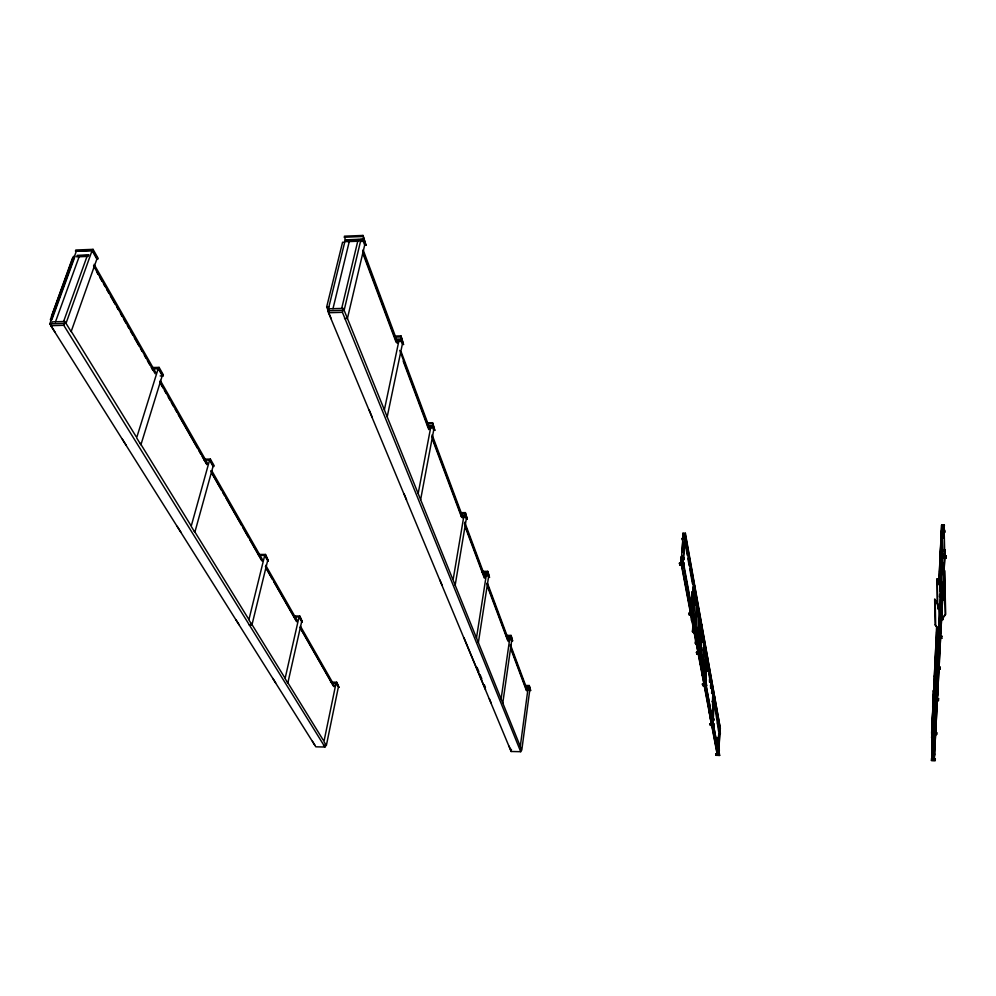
<?xml version="1.0" encoding="UTF-8"?>
<svg xmlns="http://www.w3.org/2000/svg" width="996" height="996" viewBox="0 0 996 996"><rect width="100%" height="100%" fill="white"/><g stroke="black" fill="none" stroke-linecap="round" stroke-linejoin="round"><path stroke-width="1.49" d="M932.144 729.246L932.493 740.04L932.107 739.542M932.48 755.964L932.928 720.805M932.605 753.312L932.841 714.929M932.891 746.116L932.978 711.953M933.003 747.112L933.264 711.256M933.277 746.116L933.364 712.003M933.426 744.784L933.65 711.269M933.7 739.194L933.75 719.784M934.011 730.678L934.011 728.051M933.8 719.224L933.825 714.904M933.688 717.805L933.787 723.756M933.738 709.202L933.899 711.194M933.638 744.722L933.177 739.057M937.771 658.58L936.713 632.261L937.734 657.049M937.348 658.58L936.713 632.261M937.971 646.192L937.547 628.986L937.659 652.417L937.087 629.099M938.718 639.88L938.444 628.837M936.066 602.456L936.115 601.36L936.128 602.256M935.095 690.353L933.451 690.328L932.779 706.6L934.385 706.637L934.646 718.888M936.713 627.106L931.658 732.284L932.219 757.122L933.489 731.823L932.978 707.509L931.77 732.67C943.623 734.488 930.961 730.155 932.742 734.401L936.638 734.475L936.713 732.732M938.942 580.705L941.618 525.017L944.308 525.017L944.333 526L941.643 526.013L938.817 584.752M931.683 733.156L932.916 708.181M933.015 705.33L936.738 628.04M931.696 736.256L931.671 737.936L931.646 737.239M934.734 689.942L934.522 695.034L933.7 695.021L934.273 682.385L935.107 682.397L935.381 696.802L934.547 696.789L934.273 682.385M940.722 601.347L939.801 566.238L941.394 533.171L942.154 533.171M941.606 532.424L941.656 530.158L944.731 530.146L944.669 532.412L941.606 532.424L941.581 531.652M932.418 723.557L932.729 752.055L932.343 751.557M933.264 705.654L933.302 704.994M936.178 667.843L935.169 667.83L934.958 672.337L935.954 672.35M936.887 652.392L935.854 652.38L935.63 657.186L936.103 679.571L937.124 679.583M936.489 639.071L936.526 638.312L937.124 668.416L938.929 668.441L938.73 656.874M941.008 561.694L940.261 561.682L940 567.035L940.747 567.035M941.245 556.577L941.345 538.761L940.448 576.248M935.269 668.266L935.605 661.257M940.398 608.992L938.182 608.979L938.22 606.938L940.436 606.95M940 572.787L940.062 571.629M933.713 706.127L934.161 696.963M934.534 689.319L935.817 672.524M935.742 687.838L935.705 665.34M936.24 654.484L936.763 643.628M937.971 666.187L936.975 639.482L937.485 628.837M940.025 573.696L940.087 572.538M941.469 547.377L941.718 542.197M942.291 530.569L942.975 527.519M933.14 724.976L933.103 725.785L932.704 705.89M935.356 676.745L935.169 682.658L936.178 682.671M938.755 608.469L938.755 607.448L938.755 608.469L940.772 608.481M935.306 758.902L935.244 760.558L931.447 760.471L931.521 758.815L935.306 758.902L931.521 758.815M938.531 698.744L938.444 700.611L934.41 700.537L934.485 698.682L938.531 698.744L934.485 698.682M934.547 696.789L935.406 696.49M935.294 683.219L935.742 674.055M937.734 655.617L937.759 633.406M944.108 594.562L944.009 596.816L939.527 596.803L939.614 594.55L944.121 594.811L939.614 594.55M940.585 575.526L940.324 580.83L941.071 580.842M941.071 568.181L940.996 557.125L940.535 566.238L939.801 566.238M946.188 555.644L946.088 558.046L941.432 558.046L941.531 555.644L946.2 555.893L941.531 555.644M931.982 754.619L932.032 753.636L934.559 753.698L934.572 754.383L932.044 754.333L931.995 755.304L934.522 755.366L934.509 754.669L931.982 754.619L931.995 755.304M933.289 728.412L933.339 727.379M934.385 706.637L934.758 699.267M934.97 694.399L937.659 694.449L937.672 695.171L934.983 695.133L934.97 694.399L935.02 693.291L937.722 693.328L937.734 694.05L935.045 694.013L935.02 693.291M936.302 668.067L936.589 661.668M940.137 590.217L940.212 588.835M940.959 573.696L940.286 587.067L941.033 587.08M941.245 567.745L941.693 558.831M942.141 549.829L942.092 552.095L942.141 549.829L945.241 549.829L945.254 550.614L942.154 550.626M934.983 695.133L935.045 694.013M936.551 663.597L936.614 662.402M940.162 590.977L940.224 589.607M932.219 756.288L933.464 731.55M936.103 679.571L935.854 652.38M943.947 525.963L943.996 525.017L944.806 556.254L942.789 556.254L942.004 525.017M932.468 757.869L942.726 553.975L944.943 553.975L934.285 758.94L940.598 636.718L938.73 636.693M934.186 759.288L932.542 759.251M932.493 758.89L942.751 555.145L944.967 555.145M943.71 538.363L944.308 525.017M934.746 720.208L934.659 730.74M935.12 712.7L935.73 700.674M936.091 693.664L936.738 680.529M937.099 673.819L937.759 660.672M938.145 653.189L938.742 641.212M939.676 619.462L939.714 617.445M940.66 600.215L940.71 599.069M941.743 592.495L941.755 581.95M942.141 574.418L942.751 562.354M936.626 688.647L936.402 693.092L935.381 693.079L935.605 688.634L936.626 688.647L936.501 682.683M936.564 693.664L936.713 690.614M937.572 673.819L937.734 670.769M933.775 752.69L933.937 749.714M935.717 726.731L936.19 717.68L936.228 719.672M940.734 634.315L944.943 553.975M945.241 549.829L945.179 552.095L945.167 551.311M942.453 618.516L940.236 618.964M935.954 669.125L940.137 669.188L940.224 667.208L936.041 667.158L940.224 667.208M941.793 638.287L937.473 638.013L941.793 638.287L941.88 636.195L937.56 636.158L941.88 636.195M940.871 617.458L943.187 617.47L943.15 619.487L940.834 619.475M943.15 619.487L943.187 617.47M718.751 753.773L683.032 560.462L682.82 563.201M719.423 753.785L715.8 753.922L719.423 753.785L719.672 755.404L716.074 755.317L715.8 753.922M719.672 755.404L716.087 755.105L715.813 753.698M720.17 727.939L718.564 754.806L717.008 754.769L717.282 750.287M717.606 742.145L717.867 737.675M717.618 747.411L718.24 737.127M718.589 731.263L714.73 706.127M712.588 718.228L713.821 698.744L719.187 728.325L717.344 751.818M718.564 754.806L720.046 727.254L718.502 727.229M701.246 661.332L701.968 649.915M701.682 663.199L701.869 660.348M703.637 673.358L704.508 659.489M711.791 720.27L712.165 714.269M712.638 706.762L713.211 697.76L710.721 684.09M712.227 720.27L713.646 697.773L706.749 659.788M711.493 719.523L711.343 724.814L712.949 724.839L714.543 696.677M713.584 718.552L713.746 720.332L713.584 718.552L711.107 718.502M714.667 701.259L714.829 703.052L714.667 701.259L712.202 701.209M713.833 723.756L710.098 723.905L713.833 723.756L714.095 725.474L710.372 725.399L710.098 723.905M714.095 725.474L710.397 725.175L710.111 723.681M700.25 661.294L700.063 664.145L700.4 661.319M701.035 651.334L700.848 654.185L696.827 654.198L696.515 652.231L700.512 652.268L700.823 654.235L696.839 653.961L696.515 652.231M702.404 675.711L702.69 671.105M709.152 712.563L709.227 711.455L710.559 720.021L712.302 720.046L711.742 717.07M710.708 688.398L710.497 685.099M709.687 707.895L709.837 710.795M711.605 693.341L711.804 690.253M710.907 712.601L710.982 711.48L712.364 718.938M711.592 718.116L711.804 712.949M712.65 701.221L712.812 695.768M711.343 724.814L711.928 713.684M712.626 705.081L712.626 696.764M713.547 719.237L711.069 719.187L711.306 720.631L712.165 712.949M712.65 705.268L713.111 697.387M697.088 639.855L698.731 615.155L697.735 615.142M697.524 645.62L699.142 621.006M707.222 656.103L705.492 685.061L703.823 685.036L703.674 684.252M705.492 685.061L707.372 656.899M706.401 683.866L702.504 684.04L706.401 683.866L706.687 685.734L702.815 685.671L702.504 684.04M706.687 685.734L702.827 685.447L702.516 683.816M707.646 671.366L707.832 668.428M706.699 692.17L706.538 695.295M709.613 682.185L709.812 679.272M709.65 682.385L709.463 679.459M693.714 622.139L694.81 597.164M696.789 644.848L695.345 643.304L695.756 637.141M696.702 630.58L696.901 627.492M703.587 678.5L703.761 680.405M704.67 669.424L704.857 666.461M703.823 685.036L704.01 682.073M704.707 674.155L705.218 666.448M705.629 660.286L704.757 651.309M704.745 680.318L706.288 657.211L700.661 626.223L699.317 645.433M705.143 678.276L706.475 658.269M691.71 614.32L691.299 620.209L693.104 622.127M692.718 605.543L692.93 602.605M692.867 617.333L694.573 592.296L693.639 592.296M699.429 652.704L697.698 652.691L697.86 653.525L699.59 653.55L701.433 623.969M699.59 653.55L701.582 624.816M700.512 652.268L696.49 652.455M697.623 646.815L697.81 648.807M698.657 639.083L698.868 636.058M697.86 653.525L698.072 650.5M698.657 644.325L699.267 635.448M699.69 629.534L700.462 625.102L698.706 650.239M693.228 613.15L689.058 613.362L693.228 613.15L693.565 615.267L689.419 615.242L689.058 613.362M693.565 615.267L689.431 615.005L689.07 613.125M702.056 660.36L701.856 663.199L702.69 663.212L703.811 647.562L702.989 647.562L702.778 650.4M690.452 609.714L690.502 608.967M694.436 585.15L692.282 614.532L690.477 614.52L690.303 613.623L690.888 605.892M691.685 595.06L691.909 591.96M690.477 614.52L690.714 611.432M691.772 599.007L692.332 591.437M691.585 608.083L693.253 585.399L684.812 538.836M691.697 610.785L693.477 586.607M692.282 614.532L694.262 584.241M693.004 607.61L693.204 609.726L693.004 607.61L690.24 607.597M701.52 636.917L700.761 646.952L699.914 646.939M683.879 562.977L679.509 563.226L683.879 562.977L684.252 565.28L679.907 565.28L679.509 563.226M684.252 565.28L679.919 565.031L679.533 562.977M694.486 633.78L692.444 631.601L693.029 624.119M693.702 623.695L693.054 631.601L695.083 633.792M694.76 625.214L696.49 602.692L695.32 602.692M680.729 558.071L680.778 557.312L683.679 557.312L683.903 559.578L681.003 559.578L680.729 558.071L683.617 558.071L683.903 559.578M682.521 540.567L682.297 538.301L685.173 538.288L685.385 540.567L685.173 538.288M683.63 538.836L682.87 533.333L685.373 533.321L720.357 728.798L685.086 533.321L682.895 564.508L681.015 564.508L683.231 533.321L683.057 538.861M681.14 562.989L681.737 555.457M681.974 552.431L682.808 541.874M681.438 563.188L681.662 560.462M682.484 551.958L682.721 549.033M683.53 538.761L683.766 535.836M685.373 533.321L683.082 563.051M683.617 558.071L683.679 557.312M937.049 632.398L937.883 663.199M937.473 632.398L936.701 632.435M520.286 746.415L528.017 688.547L528.428 689.643L525.676 689.593M528.428 689.643L528.689 687.614L525.95 687.564M529.212 685.534L530.607 690.527L529.212 685.534L524.904 685.472M520.721 751.706L342.425 312.321L343.359 308.374L329.452 308.797L328.493 312.744L511.135 751.482L520.721 751.706L521.145 748.531M511.135 751.482L511.421 749.365M501.113 698.955L509.765 638.548L506.889 638.523M507.649 637.627L510.512 637.664L510.213 639.756L509.765 638.548M511.035 635.423L512.579 640.876L511.035 635.423L506.516 635.386M502.781 703.064L511.658 640.739L510.512 637.664M484.18 573.783L487.218 573.796L486.882 575.949L486.372 574.592L483.334 574.592M487.741 571.343L489.484 577.406L487.741 571.343L482.002 571.331M478.366 642.619L488.501 577.269L487.218 573.796M476.486 637.963L486.372 574.592M455.172 585.187L466.253 519.153L464.821 515.281L461.97 515.293M461.024 516.015L463.875 516.003L453.068 579.983L521.792 750.137L529.723 690.402L528.689 687.614M464.821 515.281L464.435 517.509L463.875 516.003M465.344 512.629L467.286 519.302L465.344 512.629L460.812 512.654M420.623 499.668L433.671 430.185L432.015 425.678L427.433 425.753M418.171 493.593L430.919 426.251L427.857 426.3M432.015 425.678L431.567 428.006L430.919 426.251M432.538 422.715L434.791 430.347L432.538 422.715L426.649 422.814M323.488 745.444L326.352 745.506L338.329 687.265L336.026 683.194L331.793 683.119M336.026 683.194L323.937 741.597L326.352 745.506M336.673 682.223L338.926 687.377L336.673 682.223L330.51 682.123M324.945 747.025L63.769 325.294L65.138 321.471L52.228 321.87L50.833 325.68L315.807 746.813L324.945 747.025L325.368 744.971M387.195 416.888L402.322 344.342L400.417 339.188L396.022 339.312M692.444 631.601L693.465 626.696M384.369 409.904L399.159 339.574L396.234 339.648M400.94 335.901L403.517 344.516L400.94 335.901L395.188 336.05M400.417 339.188L399.906 341.578L399.159 339.574M695.345 643.304L696.08 639.843M299.721 616.026L302.286 621.815L299.721 616.026L293.907 615.989M362.967 235.442L365.968 245.29L362.967 235.442L344.442 236.177L345.612 240.995M331.319 318.919L327.933 310.802L345.276 239.887L362.457 239.14L361.872 241.605L361.013 239.264L344.143 310.304L452.582 578.801M341.703 308.424L357.962 240.31L349.484 240.634L332.975 308.698M251.963 624.878L267.625 560.711L264.687 555.519L248.863 619.848L251.963 624.878L249.112 624.853M265.434 554.448L268.31 560.86L265.434 554.448L257.765 554.448M329.203 313.093L326.663 306.992L342.562 242.265L344.765 242.177M210.393 459.094L214.065 465.568L213.791 466.539L210.119 460.065L210.393 459.094L204.429 459.168M160.169 375.953L163.045 375.89L163.356 374.882L159.111 367.375L151.865 367.549M158.215 368.595L136.626 437.854L140.909 444.789L162.248 375.716L158.215 368.595L152.388 368.732M163.045 375.89L158.8 368.383L159.111 367.375M695.694 605.182L696.49 602.692M696.714 641.013L695.943 643.304L698.121 645.632M92.068 250.643L96.861 259.122L71.127 331.643L66.01 323.339L92.068 250.643L76.319 251.266L49.8 323.825L55.004 332.104M92.69 250.394L93.064 249.349L75.821 250.021L75.447 251.067L92.69 250.394L97.733 259.321L98.106 258.275L93.064 249.349M63.595 321.521L87.337 255.549L79.456 255.848L55.502 321.77M51.506 316.255L72.422 258.225M940.461 620.894L945.192 614.308L944.557 570.459L945.702 614.32L940.971 620.906M943.112 598.384L945.216 596.417L942.839 599.38M344.18 237.247L362.718 236.513M326.663 306.992L328.941 306.93M327.933 310.802L344.143 310.304M328.493 312.744L342.425 312.321M49.8 323.825L66.01 323.339M50.833 325.68L63.769 325.294M344.504 318.533L347.43 318.446L364.673 245.103L362.457 239.14M394.964 337.096L400.716 336.947M152.998 368.52L158.8 368.383M427.931 423.798L432.351 423.723M204.155 460.14L210.119 460.065M460.65 513.625L465.182 513.612M944.743 530.93L941.668 530.93L941.656 530.158M682.795 534.279L685.298 534.279M682.235 539.048L685.111 539.035M940.996 546.045L941.755 546.045M942.689 554.361L941.917 554.361L941.394 533.171M259.072 555.37L265.21 555.37M942.739 557.187L944.756 557.187M681.003 561.321L683.069 561.321M680.828 563.512L682.721 563.512M941.195 565.516L941.955 565.516M481.852 572.277L487.604 572.289M940.797 573.509L941.556 573.522M940.112 575.476L941.345 575.526M937.174 578.726L937.236 604.547L940.249 610.747L937.759 604.547L937.174 578.726L940.149 585.013L940.685 607.722M937.622 580.556L940.896 580.556M938.157 581.066L940.162 581.079M940.921 581.465L937.647 581.452L937.585 582.598L937.572 581.689M938.17 581.602L940.174 581.614L938.145 582.087M938.68 582.598L940.871 582.598M942.764 595.135L940.822 595.122L940.087 564.508M940.784 595.994L942.726 595.994M941.245 599.231L942.726 598.683M939.153 607.448L939.701 631.402L935.182 624.865L934.646 599.343L939.116 605.954M941.22 599.704L942.714 599.704M938.244 607.859L940.797 608.021M938.17 608.058L940.373 608.07M697.312 610.971L695.494 634.875M690.303 613.623L692.108 613.636M940.261 618.504L943.2 618.392M293.696 616.885L299.522 616.935M935.182 624.865L939.701 631.402M939.216 627.468L936.676 627.443L936.701 628.351L939.228 628.376M937.211 627.941L939.738 627.966M939.751 628.513L937.199 628.937L939.726 628.962M939.178 629.46L936.651 629.435L936.626 628.526M940.548 637.515L938.68 637.502L938.481 628.526M506.391 636.295L510.911 636.344M701.719 641.399L700.96 651.409M937.024 654.086L936.003 654.073L936.252 648.882L936.726 665.801M704.147 652.766L703.039 668.366M702.217 654.658L701.508 666.038M936.551 662.925L937.597 662.938M937.149 664.88L936.128 664.867L935.916 671.092L936.95 671.105M936.153 666.336L937.186 666.349M704.633 663.485L703.761 677.317M937.161 667.669L938.979 667.681M935.954 668.889L940.137 669.188M935.891 669.636L936.912 669.648M936.95 676.359L935.929 676.346L935.58 683.281L936.601 683.293M935.132 681.227L936.14 681.239M934.273 683.268L935.107 683.281M710.111 680.94L708.729 673.358M935.12 691.909L933.476 691.884L933.451 690.328M331.867 683.019L336.499 683.094M524.78 686.356L529.088 686.431M935.53 699.864L937.286 699.889L937.124 692.32M712.165 701.894L714.63 701.943M711.206 724.092L712.949 724.839M933.489 731.823L934.846 731.861M931.746 732.409L933.065 732.433M933.862 733.106L935.555 733.143M713.734 729.632L713.696 730.23M718.44 754.121L716.883 754.084L717.008 754.769M718.875 754.034L682.982 562.441L680.915 562.441L717.07 753.81M122.408 439.236L126.031 445M177.201 526.349L180.948 532.3M235.965 619.749L239.115 624.766M272.854 678.388L275.655 682.845M312.445 741.323L314.91 745.232M70.865 330.747L136.178 436.696M140.249 443.32L190.871 525.427M194.133 530.719L248.838 619.45M251.291 623.421L284.756 677.716M287.209 681.687L323.127 739.966M934.646 599.343L936.228 601.982M93.537 265.845L155.189 373.737M159.808 381.829L206.819 464.111M210.679 470.847L262.309 561.221M265.384 566.612L296.982 621.915M300.057 627.306L333.971 686.655M96.6 271.734L98.143 274.435M99.675 277.137L101.99 281.183M103.534 283.872L105.078 286.574M106.622 289.276L108.938 293.322M110.469 296.024L115.1 304.116M116.644 306.805L118.188 309.507M120.504 313.553L122.035 316.255M123.579 318.957L125.894 323.003M127.438 325.692L128.982 328.394M130.526 331.095L132.842 335.142M134.373 337.843L139.004 345.936M140.548 348.625L142.092 351.327M144.408 355.373L145.939 358.074M147.483 360.776L149.798 364.822M151.342 367.524L152.886 370.213M159.821 382.352L162.908 387.755M164.452 390.457L165.996 393.146M168.312 397.192L169.843 399.894M171.387 402.596L173.702 406.642M175.246 409.344L176.79 412.033M178.334 414.734L197.606 448.461M199.15 451.163L200.694 453.852M202.238 456.554L206.857 464.646M212.26 474.096L221.51 490.281M223.054 492.983L224.598 495.684M226.142 498.374L241.555 525.353M243.099 528.054L248.502 537.504M250.046 540.193L261.612 560.437M266.231 568.529L272.406 579.323M273.95 582.013L296.31 621.143M300.929 629.235L333.324 685.895M94.072 264.351L155.65 372.317M160.269 380.41L207.99 464.086M211.837 470.834L262.645 559.901M265.72 565.305L297.281 620.633M300.356 626.036L334.233 685.41M477.084 667.42L478.877 671.727M480.072 674.603L481.852 678.911M484.243 684.65L485.438 687.514M369.292 410.178L372.18 417.137M404.04 493.705L406.567 499.768M439.921 579.946L442.087 585.138M464.012 637.826L485.538 689.63M489.36 698.744L491.078 702.852M509.093 746.153L510.637 749.876M363.117 249.834L397.902 343.06M401.151 351.8L429.961 429.002M432.127 434.829L462.555 516.401M464.734 522.228L485.376 577.58M487.554 583.407L508.744 640.216M510.375 644.586L527.22 689.742M362.756 251.378L397.031 343.085M399.745 350.368L429.127 428.977M431.841 436.26L462.306 517.783M464.485 523.597L484.616 577.468M486.795 583.295L508.545 641.524M510.176 645.894L527.046 691.012M363.403 254.864L396.097 342.226M403.181 361.162L428.778 429.6M433.148 441.253L461.472 516.961M465.829 528.615L484.355 578.116M487.617 586.856L507.786 640.739M511.048 649.467L526.299 690.24M680.778 557.312L681.065 558.818M686.269 586.656L686.854 589.719M688.286 597.351L688.859 600.414M692.245 618.367L692.805 621.404M696.241 639.619L696.814 642.644M700.163 660.497L700.736 663.548M702.18 671.18L702.753 674.23M705.23 687.377L705.791 690.365M709.164 708.305L709.725 711.306M712.152 724.179L712.7 727.08M715.165 740.177L715.713 743.091M711.941 724.167L712.514 727.192M681.862 565.877L717.12 752.814M682.87 533.333L683.704 537.89M717.494 722.897L718.016 725.735M682.297 538.301L682.571 539.82M693.739 588.088L700.462 625.102M684.85 541.836L687.315 555.357M687.863 558.358L689.22 565.865M689.767 568.878L692.506 583.893M693.801 591.039L695.146 598.447M695.694 601.41L696.229 604.373M696.764 607.336L699.192 620.657M700.736 629.173L701.271 632.124M701.807 635.075L703.151 642.457M703.686 645.408L704.222 648.359M706.575 661.294L707.135 664.332M707.683 667.382L708.243 670.42M933.451 714.779L933.8 718.838M933.289 721.988L933.75 727.914M933.264 726.271L933.725 732.209M933.227 730.541L933.812 737.899M933.202 734.811L933.787 742.194M946.088 558.046L941.432 558.046M944.644 531.64L944.669 532.412M938.02 628.825L938.394 646.192M942.44 527.519L942.714 538.139M944.009 596.816L939.527 596.803M941.955 525.963L942.702 555.706M941.618 525.017L941.643 526.013M943.2 588.848L943.212 589.62M943.125 590.23L943.137 590.989M941.394 554.262L941.444 556.142M941.419 567.944L941.357 565.168L940.598 565.168L940.722 573.684M941.594 586.544L941.706 591.002M941.071 586.544L941.22 592.495M940.261 561.682L940.734 580.046M939.763 570.322L939.751 569.563L939.701 571.704L939.689 570.945M941.008 630.593L941.021 631.352M940.934 631.862L940.959 632.622M939.365 608.456L939.676 621.99M938.22 606.938L938.182 608.979M939.377 661.693L939.39 662.44M939.315 662.888L939.328 663.622M938.444 700.611L934.41 700.537M937.248 669.175L937.336 673.433M935.144 599.343L935.692 624.878M936.215 643.902L936.19 643.167L936.153 645.109L936.14 644.375M937.199 693.129L937.323 699.192L935.568 699.155L934.97 670.383M935.169 667.83L935.73 690.278M936.638 734.475L932.742 734.401M935.929 727.429L935.941 728.138M935.879 728.462L935.891 729.172M934.659 675.873L934.646 675.163L934.609 677.006L934.597 676.296M935.493 730.18L935.518 733.791L933.825 733.766L933.289 707.135M935.244 760.558L931.447 760.471M933.75 707.67L933.837 712.277M933.937 749.179L934.148 759.911M932.007 731.649L932.505 759.873M938.606 628.264L938.73 637.216L938.606 628.351M938.182 628.252L938.506 651.01L937.908 637.552M938.17 628.351L938.394 644.761M937.41 629.161L937.722 654.073M933.725 717.63L933.302 729.122L933.725 717.63M938.132 630.568L938.095 632.597L938.132 630.568M943.473 598.16L943.436 600.227L943.473 598.16M719.174 748.681L719.324 750.386L719.174 748.681M720.183 731.749L720.332 733.454L720.183 731.749M706.164 678.537L706.338 680.442L706.164 678.537M707.347 660.784L707.509 662.689L707.347 660.784M700.288 646.84L700.474 648.844L700.288 646.84M701.545 628.737L701.719 630.742L701.545 628.737M694.623 590.479L694.561 591.213L694.361 589.097L694.623 590.479M299.024 617.047L285.08 678.575L287.832 683.044L301.651 621.691L299.024 617.047M359.319 239.638L358.946 241.181L346.633 241.667L347.019 240.123L359.319 239.638M213.057 466.389L194.843 532.262L191.17 526.299L209.558 460.239L213.057 466.389M88.681 254.901L88.146 256.395L76.692 256.844L77.24 255.35L88.681 254.901M73.492 256.495L50.348 319.728L51.879 319.679L74.986 256.433L73.492 256.495"/></g></svg>
